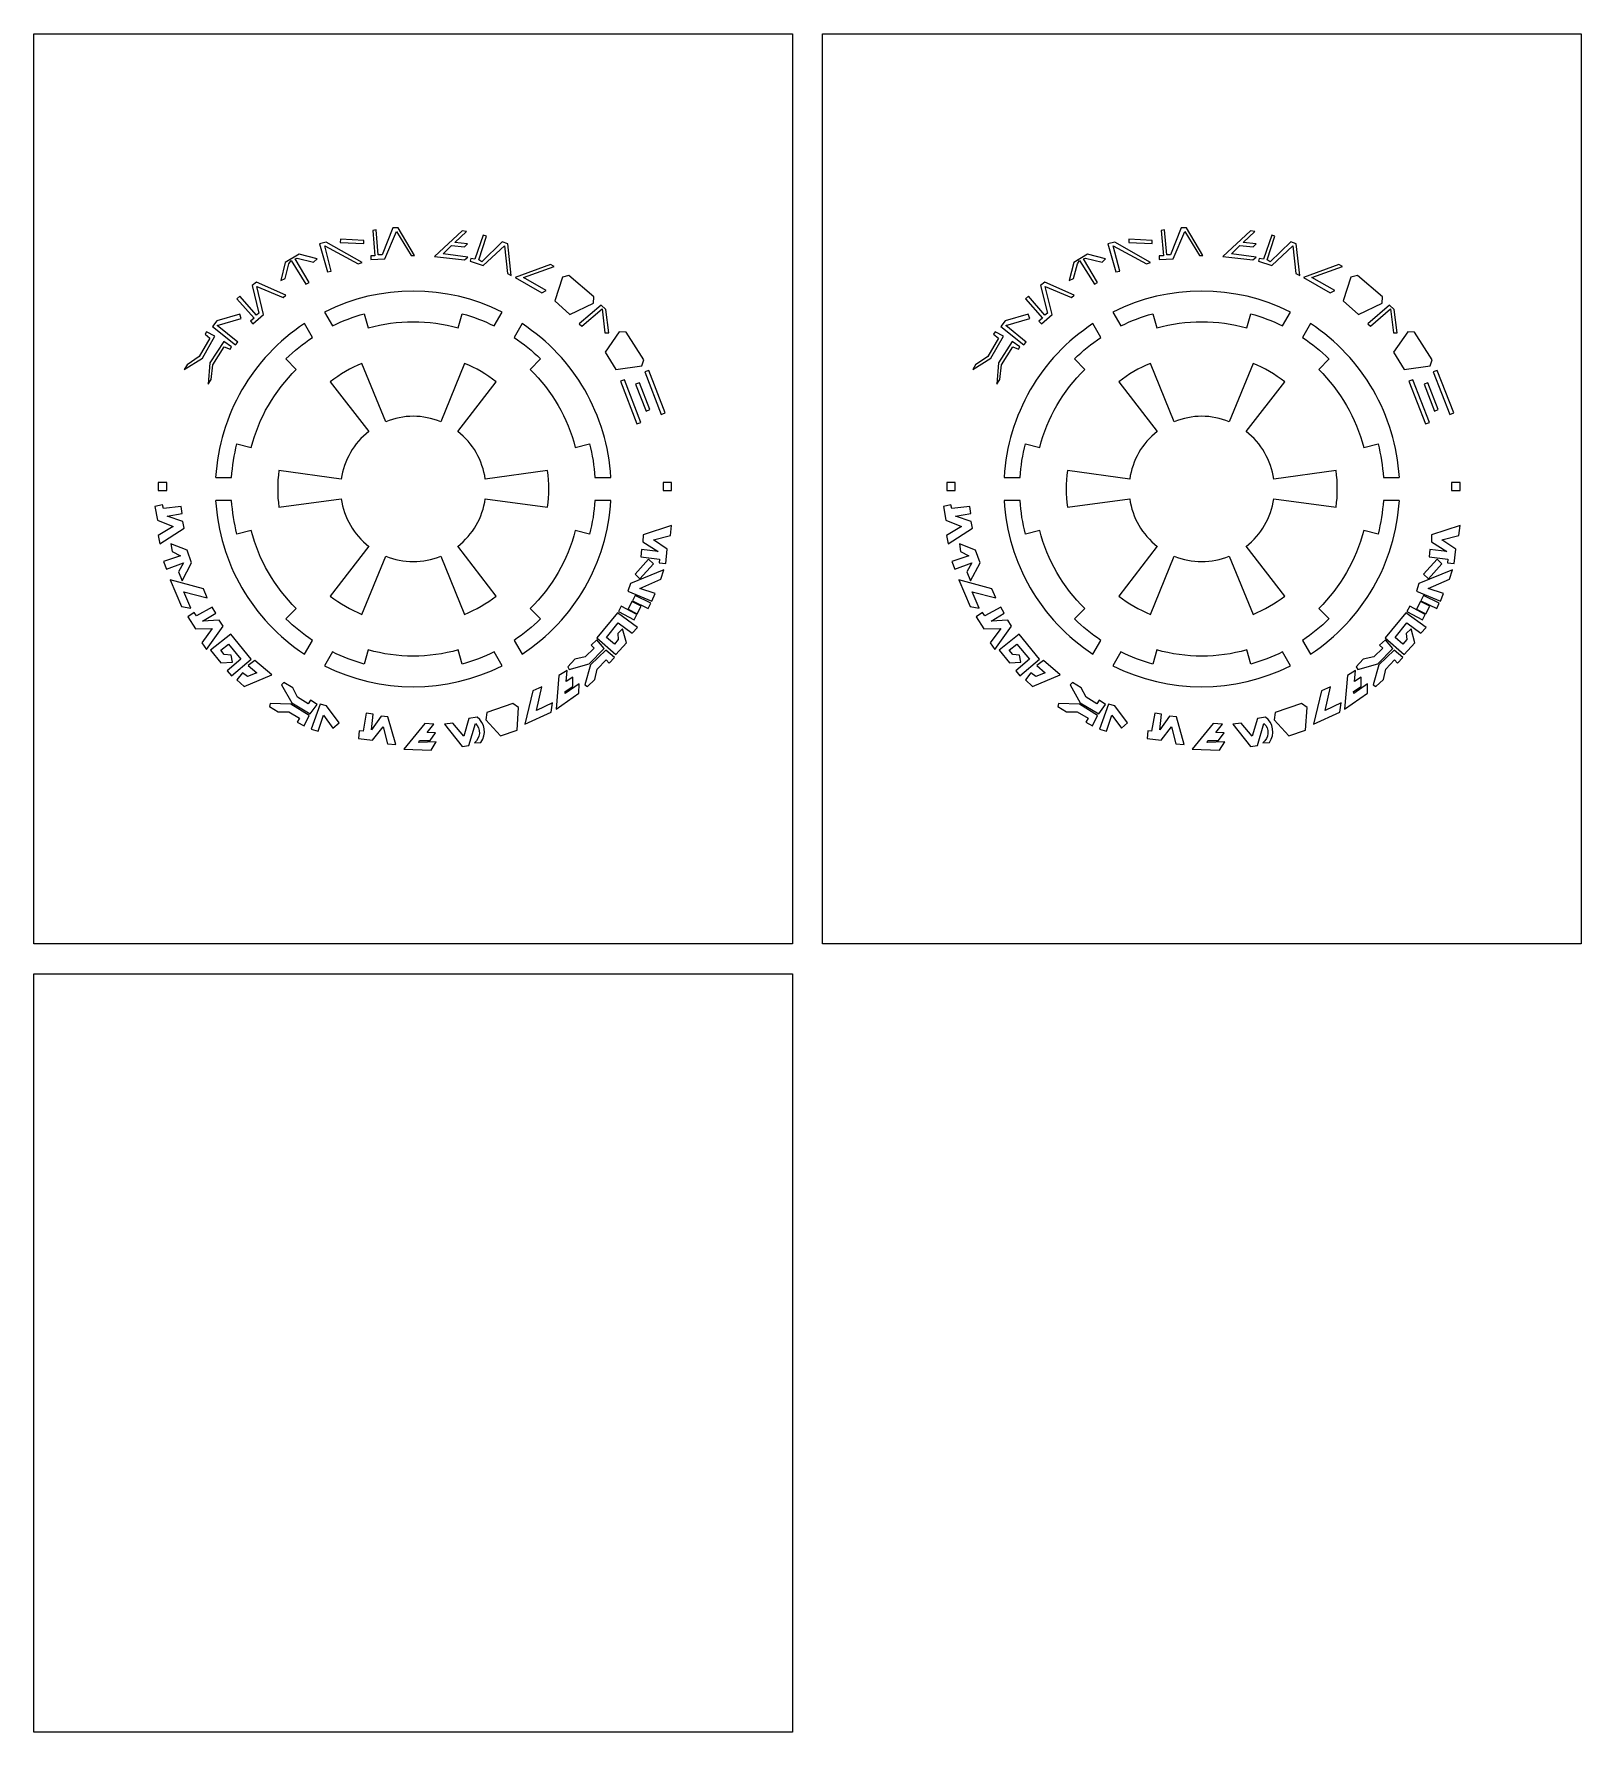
# Model space of a CAD drawing. Header units: millimetres. Extents: x -735 to -212, y 315 to 600.
# Drawn here: x -734.5 to -475.5, y 315.4 to 599.8 of the extents above; entities that cross this region are included whole.
import ezdxf

# ---------------------------------------------------------------- set-up
doc = ezdxf.new("R2010")
doc.units = ezdxf.units.MM
doc.layers.add('1', color=1, linetype='Continuous')

msp = doc.modelspace()

# ---------------------------------------------------------------- linework, layer by layer
at = {"layer": '1', "color": 1}
for p, q in [((-734.52, 447.39), (-734.52, 599.79)), ((-734.52, 599.79), (-607.52, 599.79)), ((-607.52, 599.79), (-607.52, 447.39)), ((-602.52, 447.39), (-602.52, 599.79)), ((-602.52, 599.79), (-475.52, 599.79)), ((-475.52, 599.79), (-475.52, 447.39)), ((-677.25, 566.98), (-677.8, 566.9)), ((-677.8, 566.9), (-677.44, 562.64)), ((-676.88, 562.78), (-677.25, 566.98)), ((-674.44, 567.31), (-676.24, 562.77)), ((-675.79, 562.14), (-673.83, 566.68)), ((-673.56, 567.33), (-674.44, 567.31)), ((-673.83, 566.68), (-671.38, 562.68)), ((-670.81, 562.69), (-673.56, 567.33)), ((-662.85, 566.84), (-667.49, 562.53)), ((-664.06, 564.86), (-662.11, 566.72)), ((-662.11, 566.72), (-662.85, 566.84)), ((-659.29, 566.08), (-660.7, 562.05)), ((-658.76, 565.93), (-659.29, 566.08)), ((-545.25, 566.98), (-545.8, 566.9)), ((-545.8, 566.9), (-545.44, 562.64)), ((-544.88, 562.78), (-545.25, 566.98)), ((-542.44, 567.31), (-544.24, 562.77)), ((-543.79, 562.14), (-541.83, 566.68)), ((-541.56, 567.33), (-542.44, 567.31)), ((-541.83, 566.68), (-539.38, 562.68)), ((-538.81, 562.69), (-541.56, 567.33)), ((-530.85, 566.84), (-535.49, 562.53)), ((-532.06, 564.86), (-530.11, 566.72)), ((-530.11, 566.72), (-530.85, 566.84)), ((-527.29, 566.08), (-528.7, 562.05)), ((-526.76, 565.93), (-527.29, 566.08)), ((-685.58, 564.91), (-686.74, 564.62)), ((-686.74, 564.62), (-685.38, 559.95)), ((-684.75, 560.09), (-685.82, 564.29)), ((-685.82, 564.29), (-680.25, 561.28)), ((-679.58, 561.54), (-685.58, 564.91)), ((-683.22, 565.42), (-683.25, 564.87)), ((-683.25, 564.87), (-679.31, 564.67)), ((-679.29, 565.22), (-683.22, 565.42)), ((-679.31, 564.67), (-679.29, 565.22)), ((-666.01, 562.94), (-664.62, 564.34)), ((-664.62, 564.34), (-662.42, 564.14)), ((-661.92, 564.64), (-664.06, 564.86)), ((-662.42, 564.14), (-661.92, 564.64)), ((-660.07, 561.98), (-658.76, 565.93)), ((-656.11, 564.95), (-659.55, 561.61)), ((-659.29, 560.99), (-655.74, 564.32)), ((-655.2, 564.63), (-656.11, 564.95)), ((-655.74, 564.32), (-655.25, 559.68)), ((-654.61, 559.36), (-655.2, 564.63)), ((-553.58, 564.91), (-554.74, 564.62)), ((-554.74, 564.62), (-553.38, 559.95)), ((-552.75, 560.09), (-553.82, 564.29)), ((-553.82, 564.29), (-548.25, 561.28)), ((-547.58, 561.54), (-553.58, 564.91)), ((-551.22, 565.42), (-551.25, 564.87)), ((-551.25, 564.87), (-547.31, 564.67)), ((-547.29, 565.22), (-551.22, 565.42)), ((-547.31, 564.67), (-547.29, 565.22)), ((-534.01, 562.94), (-532.62, 564.34)), ((-532.62, 564.34), (-530.42, 564.14)), ((-529.92, 564.64), (-532.06, 564.86)), ((-530.42, 564.14), (-529.92, 564.64)), ((-528.07, 561.98), (-526.76, 565.93)), ((-524.11, 564.95), (-527.55, 561.61)), ((-527.29, 560.99), (-523.74, 564.32)), ((-523.2, 564.63), (-524.11, 564.95)), ((-523.74, 564.32), (-523.25, 559.68)), ((-522.61, 559.36), (-523.2, 564.63)), ((-692.45, 561.5), (-693.19, 558.5)), ((-692.46, 558.86), (-691.84, 561.27)), ((-690.13, 562.89), (-692.45, 561.5)), ((-691.84, 561.27), (-691.48, 561.83)), ((-691.48, 561.83), (-688.98, 557.86)), ((-690.81, 562.12), (-690.48, 562.25)), ((-688.45, 558.19), (-690.81, 562.12)), ((-690.48, 562.25), (-687.7, 561.58)), ((-687.12, 562.12), (-690.13, 562.89)), ((-687.7, 561.58), (-687.12, 562.12)), ((-680.25, 561.28), (-679.58, 561.54)), ((-677.44, 562.64), (-678.13, 562.64)), ((-678.13, 562.64), (-678.13, 562.04)), ((-678.13, 562.04), (-675.79, 562.14)), ((-676.24, 562.77), (-676.88, 562.78)), ((-671.38, 562.68), (-670.81, 562.69)), ((-667.49, 562.53), (-662.44, 561.95)), ((-661.89, 562.43), (-666.01, 562.94)), ((-662.44, 561.95), (-661.89, 562.43)), ((-661.39, 562.21), (-661.49, 561.71)), ((-661.49, 561.71), (-659.29, 560.99)), ((-660.7, 562.05), (-661.39, 562.21)), ((-659.55, 561.61), (-660.07, 561.98)), ((-648.05, 561.17), (-653.98, 559.01)), ((-652.57, 559.01), (-647.45, 560.85)), ((-647.45, 560.85), (-648.05, 561.17)), ((-560.45, 561.5), (-561.19, 558.5)), ((-560.46, 558.86), (-559.84, 561.27)), ((-558.13, 562.89), (-560.45, 561.5)), ((-559.84, 561.27), (-559.48, 561.83)), ((-559.48, 561.83), (-556.98, 557.86)), ((-558.81, 562.12), (-558.48, 562.25)), ((-556.45, 558.19), (-558.81, 562.12)), ((-558.48, 562.25), (-555.7, 561.58)), ((-555.12, 562.12), (-558.13, 562.89)), ((-555.7, 561.58), (-555.12, 562.12)), ((-548.25, 561.28), (-547.58, 561.54)), ((-545.44, 562.64), (-546.13, 562.64)), ((-546.13, 562.64), (-546.13, 562.04)), ((-546.13, 562.04), (-543.79, 562.14)), ((-544.24, 562.77), (-544.88, 562.78)), ((-539.38, 562.68), (-538.81, 562.69)), ((-535.49, 562.53), (-530.44, 561.95)), ((-529.89, 562.43), (-534.01, 562.94)), ((-530.44, 561.95), (-529.89, 562.43)), ((-529.39, 562.21), (-529.49, 561.71)), ((-529.49, 561.71), (-527.29, 560.99)), ((-528.7, 562.05), (-529.39, 562.21)), ((-527.55, 561.61), (-528.07, 561.98)), ((-516.05, 561.17), (-521.98, 559.01)), ((-520.57, 559.01), (-515.45, 560.85)), ((-515.45, 560.85), (-516.05, 561.17)), ((-697.29, 558.22), (-698.01, 557.66)), ((-698.01, 557.66), (-696.86, 553.02)), ((-692.35, 556.06), (-697.29, 558.22)), ((-696.07, 552.79), (-697.21, 557.52)), ((-697.21, 557.52), (-692.8, 555.63)), ((-693.19, 558.5), (-692.46, 558.86)), ((-688.98, 557.86), (-688.45, 558.19)), ((-685.38, 559.95), (-684.75, 560.09)), ((-655.25, 559.68), (-654.61, 559.36)), ((-653.98, 559.01), (-649.49, 556.46)), ((-648.76, 556.84), (-652.57, 559.01)), ((-646.06, 559.06), (-647.32, 555.07)), ((-644.95, 559.31), (-646.06, 559.06)), ((-640.77, 555.75), (-644.95, 559.31)), ((-565.29, 558.22), (-566.01, 557.66)), ((-566.01, 557.66), (-564.86, 553.02)), ((-560.35, 556.06), (-565.29, 558.22)), ((-564.07, 552.79), (-565.21, 557.52)), ((-565.21, 557.52), (-560.8, 555.63)), ((-561.19, 558.5), (-560.46, 558.86)), ((-556.98, 557.86), (-556.45, 558.19)), ((-553.38, 559.95), (-552.75, 560.09)), ((-523.25, 559.68), (-522.61, 559.36)), ((-521.98, 559.01), (-517.49, 556.46)), ((-516.76, 556.84), (-520.57, 559.01)), ((-514.06, 559.06), (-515.32, 555.07)), ((-512.95, 559.31), (-514.06, 559.06)), ((-508.77, 555.75), (-512.95, 559.31)), ((-700.03, 555.87), (-700.54, 555.44)), ((-700.54, 555.44), (-697.65, 552.21)), ((-697.26, 552.72), (-700.03, 555.87)), ((-692.8, 555.63), (-692.35, 556.06)), ((-649.49, 556.46), (-648.76, 556.84)), ((-647.32, 555.07), (-644.8, 552.83)), ((-644.8, 552.83), (-640.82, 554.7)), ((-640.82, 554.7), (-640.77, 555.75)), ((-568.03, 555.87), (-568.54, 555.44)), ((-568.54, 555.44), (-565.65, 552.21)), ((-565.26, 552.72), (-568.03, 555.87)), ((-560.8, 555.63), (-560.35, 556.06)), ((-517.49, 556.46), (-516.76, 556.84)), ((-515.32, 555.07), (-512.8, 552.83)), ((-512.8, 552.83), (-508.82, 554.7)), ((-508.82, 554.7), (-508.77, 555.75)), ((-703.91, 551.75), (-704.63, 550.82)), ((-700.07, 552.85), (-703.91, 551.75)), ((-703.83, 550.99), (-699.82, 552.16)), ((-699.82, 552.16), (-700.07, 552.85)), ((-697.65, 552.21), (-698.27, 551.69)), ((-697.86, 551.24), (-696.07, 552.79)), ((-696.86, 553.02), (-697.26, 552.72)), ((-685.89, 553.21), (-684.55, 550.89)), ((-679.23, 552.93), (-678.56, 550.55)), ((-663.48, 550.55), (-662.81, 552.93)), ((-657.49, 550.89), (-656.15, 553.21)), ((-639.56, 554.36), (-643.22, 551.23)), ((-642.79, 550.83), (-639.41, 553.73)), ((-638.8, 553.65), (-639.56, 554.36)), ((-639.41, 553.73), (-638.93, 549.72)), ((-638.3, 549.74), (-638.8, 553.65)), ((-571.91, 551.75), (-572.63, 550.82)), ((-568.07, 552.85), (-571.91, 551.75)), ((-571.83, 550.99), (-567.82, 552.16)), ((-567.82, 552.16), (-568.07, 552.85)), ((-565.65, 552.21), (-566.27, 551.69)), ((-565.86, 551.24), (-564.07, 552.79)), ((-564.86, 553.02), (-565.26, 552.72)), ((-553.89, 553.21), (-552.55, 550.89)), ((-547.23, 552.93), (-546.56, 550.55)), ((-531.48, 550.55), (-530.81, 552.93)), ((-525.49, 550.89), (-524.15, 553.21)), ((-507.56, 554.36), (-511.22, 551.23)), ((-510.79, 550.83), (-507.41, 553.73)), ((-506.8, 553.65), (-507.56, 554.36)), ((-507.41, 553.73), (-506.93, 549.72)), ((-506.3, 549.74), (-506.8, 553.65)), ((-706.3, 545.47), (-704.22, 549.18)), ((-705.61, 549.92), (-705.86, 549.52)), ((-705.86, 549.52), (-705.06, 548.85)), ((-704.22, 549.18), (-705.61, 549.92)), ((-704.63, 550.82), (-700.8, 547.73)), ((-700.4, 548.17), (-703.83, 550.99)), ((-698.27, 551.69), (-697.86, 551.24)), ((-687.9, 548.96), (-689.23, 551.27)), ((-652.8, 551.27), (-654.14, 548.96)), ((-643.22, 551.23), (-642.79, 550.83)), ((-638.93, 549.72), (-638.3, 549.74)), ((-636.54, 549.92), (-638.9, 546.48)), ((-635.4, 549.84), (-636.54, 549.92)), ((-632.43, 545.23), (-635.4, 549.84)), ((-574.3, 545.47), (-572.22, 549.18)), ((-573.61, 549.92), (-573.86, 549.52)), ((-573.86, 549.52), (-573.06, 548.85)), ((-572.22, 549.18), (-573.61, 549.92)), ((-572.63, 550.82), (-568.8, 547.73)), ((-568.4, 548.17), (-571.83, 550.99)), ((-566.27, 551.69), (-565.86, 551.24)), ((-555.9, 548.96), (-557.23, 551.27)), ((-520.8, 551.27), (-522.14, 548.96)), ((-511.22, 551.23), (-510.79, 550.83)), ((-506.93, 549.72), (-506.3, 549.74)), ((-504.54, 549.92), (-506.9, 546.48)), ((-503.4, 549.84), (-504.54, 549.92)), ((-500.43, 545.23), (-503.4, 549.84)), ((-705.06, 548.85), (-706.85, 545.75)), ((-702.76, 548.3), (-705.07, 544.73)), ((-704.56, 544.37), (-702.66, 547.4)), ((-701.45, 547.41), (-702.76, 548.3)), ((-702.66, 547.4), (-701.69, 547)), ((-701.69, 547), (-701.45, 547.41)), ((-700.8, 547.73), (-700.4, 548.17)), ((-638.9, 546.48), (-637.13, 543.6)), ((-573.06, 548.85), (-574.85, 545.75)), ((-570.76, 548.3), (-573.07, 544.73)), ((-572.56, 544.37), (-570.66, 547.4)), ((-569.45, 547.41), (-570.76, 548.3)), ((-570.66, 547.4), (-569.69, 547)), ((-569.69, 547), (-569.45, 547.41)), ((-568.8, 547.73), (-568.4, 548.17)), ((-506.9, 546.48), (-505.13, 543.6)), ((-709.35, 543.57), (-706.3, 545.47)), ((-708.9, 544.38), (-709.35, 543.57)), ((-706.85, 545.75), (-708.9, 544.38)), ((-705.07, 544.73), (-705.33, 541.14)), ((-704.83, 541.91), (-704.56, 544.37)), ((-690.6, 543.6), (-692.33, 545.37)), ((-675.62, 534.85), (-679.61, 544.6)), ((-662.43, 544.6), (-666.42, 534.85)), ((-649.71, 545.37), (-651.44, 543.6)), ((-637.13, 543.6), (-632.78, 544.23)), ((-632.78, 544.23), (-632.43, 545.23)), ((-631.6, 543.45), (-632.26, 543.2)), ((-628.84, 536.31), (-631.6, 543.45)), ((-577.35, 543.57), (-574.3, 545.47)), ((-576.9, 544.38), (-577.35, 543.57)), ((-574.85, 545.75), (-576.9, 544.38)), ((-573.07, 544.73), (-573.33, 541.14)), ((-572.83, 541.91), (-572.56, 544.37)), ((-558.6, 543.6), (-560.33, 545.37)), ((-543.62, 534.85), (-547.61, 544.6)), ((-530.43, 544.6), (-534.42, 534.85)), ((-517.71, 545.37), (-519.44, 543.6)), ((-505.13, 543.6), (-500.78, 544.23)), ((-500.78, 544.23), (-500.43, 545.23)), ((-499.6, 543.45), (-500.26, 543.2)), ((-496.84, 536.31), (-499.6, 543.45)), ((-705.33, 541.14), (-704.83, 541.91)), ((-684.92, 541.53), (-678.47, 533.2)), ((-663.57, 533.2), (-657.12, 541.53)), ((-635.67, 541.88), (-636.33, 541.62)), ((-636.33, 541.62), (-633.57, 534.48)), ((-632.9, 534.74), (-635.67, 541.88)), ((-633.15, 541.37), (-633.79, 541.13)), ((-633.79, 541.13), (-632.05, 536.63)), ((-631.41, 536.88), (-633.15, 541.37)), ((-632.26, 543.2), (-629.5, 536.05)), ((-573.33, 541.14), (-572.83, 541.91)), ((-552.92, 541.53), (-546.47, 533.2)), ((-531.57, 533.2), (-525.12, 541.53)), ((-503.67, 541.88), (-504.33, 541.62)), ((-504.33, 541.62), (-501.57, 534.48)), ((-500.9, 534.74), (-503.67, 541.88)), ((-501.15, 541.37), (-501.79, 541.13)), ((-501.79, 541.13), (-500.05, 536.63)), ((-499.41, 536.88), (-501.15, 541.37)), ((-500.26, 543.2), (-497.5, 536.05)), ((-633.57, 534.48), (-632.9, 534.74)), ((-632.05, 536.63), (-631.41, 536.88)), ((-629.5, 536.05), (-628.84, 536.31)), ((-501.57, 534.48), (-500.9, 534.74)), ((-500.05, 536.63), (-499.41, 536.88)), ((-497.5, 536.05), (-496.84, 536.31)), ((-700.54, 531.15), (-698.14, 530.54)), ((-643.9, 530.54), (-641.5, 531.15)), ((-568.54, 531.15), (-566.14, 530.54)), ((-511.9, 530.54), (-509.5, 531.15)), ((-683.07, 525.23), (-693.51, 526.65)), ((-648.53, 526.65), (-658.97, 525.23)), ((-551.07, 525.23), (-561.51, 526.65)), ((-516.53, 526.65), (-526.97, 525.23)), ((-713.7, 524.66), (-713.7, 523.3)), ((-712.3, 524.66), (-713.7, 524.66)), ((-713.7, 523.3), (-712.3, 523.3)), ((-712.3, 523.3), (-712.3, 524.66)), ((-704.1, 525.52), (-701.43, 525.52)), ((-640.61, 525.52), (-637.94, 525.52)), ((-629.18, 524.66), (-629.18, 523.3)), ((-627.78, 524.66), (-629.18, 524.66)), ((-629.18, 523.3), (-627.78, 523.3)), ((-627.78, 523.3), (-627.78, 524.66)), ((-581.7, 524.66), (-581.7, 523.3)), ((-580.3, 524.66), (-581.7, 524.66)), ((-581.7, 523.3), (-580.3, 523.3)), ((-580.3, 523.3), (-580.3, 524.66)), ((-572.1, 525.52), (-569.43, 525.52)), ((-508.61, 525.52), (-505.94, 525.52)), ((-497.18, 524.66), (-497.18, 523.3)), ((-495.78, 524.66), (-497.18, 524.66)), ((-497.18, 523.3), (-495.78, 523.3)), ((-495.78, 523.3), (-495.78, 524.66)), ((-713.02, 520.92), (-714.26, 520.67)), ((-714.26, 520.67), (-713.85, 518.35)), ((-712.86, 520.3), (-713.02, 520.92)), ((-709.86, 520.65), (-712.86, 520.3)), ((-709.7, 519.49), (-709.86, 520.65)), ((-701.43, 521.66), (-704.1, 521.66)), ((-693.51, 520.53), (-683.07, 521.95)), ((-658.97, 521.95), (-648.53, 520.53)), ((-637.94, 521.66), (-640.61, 521.66)), ((-581.02, 520.92), (-582.26, 520.67)), ((-582.26, 520.67), (-581.85, 518.35)), ((-580.86, 520.3), (-581.02, 520.92)), ((-577.86, 520.65), (-580.86, 520.3)), ((-577.7, 519.49), (-577.86, 520.65)), ((-569.43, 521.66), (-572.1, 521.66)), ((-561.51, 520.53), (-551.07, 521.95)), ((-526.97, 521.95), (-516.53, 520.53)), ((-505.94, 521.66), (-508.61, 521.66)), ((-713.85, 518.35), (-711.22, 517.3)), ((-712.24, 519.04), (-709.7, 519.49)), ((-709.61, 518.15), (-712.24, 519.04)), ((-709.37, 517.01), (-709.61, 518.15)), ((-581.85, 518.35), (-579.22, 517.3)), ((-580.24, 519.04), (-577.7, 519.49)), ((-577.61, 518.15), (-580.24, 519.04)), ((-577.37, 517.01), (-577.61, 518.15)), ((-711.22, 517.3), (-713.74, 515.78)), ((-713.74, 515.78), (-713.46, 514.41)), ((-713.46, 514.41), (-709.37, 517.01)), ((-698.14, 516.64), (-700.54, 516.03)), ((-641.5, 516.03), (-643.9, 516.64)), ((-632.54, 515.93), (-632.57, 514.72)), ((-627.78, 517.44), (-632.54, 515.93)), ((-630.8, 515.04), (-627.96, 515.8)), ((-628.49, 513.48), (-630.8, 515.04)), ((-627.96, 515.8), (-627.78, 517.44)), ((-579.22, 517.3), (-581.74, 515.78)), ((-581.74, 515.78), (-581.46, 514.41)), ((-581.46, 514.41), (-577.37, 517.01)), ((-566.14, 516.64), (-568.54, 516.03)), ((-509.5, 516.03), (-511.9, 516.64)), ((-500.54, 515.93), (-500.57, 514.72)), ((-495.78, 517.44), (-500.54, 515.93)), ((-498.8, 515.04), (-495.96, 515.8)), ((-496.49, 513.48), (-498.8, 515.04)), ((-495.96, 515.8), (-495.78, 517.44)), ((-709.99, 512.38), (-712.84, 511.44)), ((-708.88, 513.36), (-711.58, 514.42)), ((-711.58, 514.42), (-711.38, 513.11)), ((-711.38, 513.11), (-709.99, 512.38)), ((-708.13, 511.19), (-708.88, 513.36)), ((-678.47, 513.98), (-684.92, 505.65)), ((-679.61, 502.58), (-675.62, 512.33)), ((-666.42, 512.33), (-662.43, 502.58)), ((-657.12, 505.65), (-663.57, 513.98)), ((-632.82, 513.46), (-632.92, 512.2)), ((-632.92, 512.2), (-629.82, 511.82)), ((-630, 513.13), (-632.82, 513.46)), ((-632.57, 514.72), (-630, 513.13)), ((-628.74, 511.09), (-628.49, 513.48)), ((-577.99, 512.38), (-580.84, 511.44)), ((-576.88, 513.36), (-579.58, 514.42)), ((-579.58, 514.42), (-579.38, 513.11)), ((-579.38, 513.11), (-577.99, 512.38)), ((-576.13, 511.19), (-576.88, 513.36)), ((-546.47, 513.98), (-552.92, 505.65)), ((-547.61, 502.58), (-543.62, 512.33)), ((-534.42, 512.33), (-530.43, 502.58)), ((-525.12, 505.65), (-531.57, 513.98)), ((-500.82, 513.46), (-500.92, 512.2)), ((-500.92, 512.2), (-497.82, 511.82)), ((-498, 513.13), (-500.82, 513.46)), ((-500.57, 514.72), (-498, 513.13)), ((-496.74, 511.09), (-496.49, 513.48)), ((-712.84, 511.44), (-712.36, 510.16)), ((-712.36, 510.16), (-709.51, 511.22)), ((-709.51, 511.22), (-710.32, 509.71)), ((-710.32, 509.71), (-709.72, 508.19)), ((-709.72, 508.19), (-708.13, 511.19)), ((-629.05, 510.02), (-634.67, 507.77)), ((-631.62, 511.8), (-633.89, 509.31)), ((-633.89, 509.31), (-633.07, 508.56)), ((-633.07, 508.56), (-630.8, 511.05)), ((-630.8, 511.05), (-631.62, 511.8)), ((-629.82, 511.82), (-629.85, 511.19)), ((-629.85, 511.19), (-628.74, 511.09)), ((-629.56, 508.48), (-629.05, 510.02)), ((-580.84, 511.44), (-580.36, 510.16)), ((-580.36, 510.16), (-577.51, 511.22)), ((-577.51, 511.22), (-578.32, 509.71)), ((-578.32, 509.71), (-577.72, 508.19)), ((-577.72, 508.19), (-576.13, 511.19)), ((-497.05, 510.02), (-502.67, 507.77)), ((-499.62, 511.8), (-501.89, 509.31)), ((-501.89, 509.31), (-501.07, 508.56)), ((-501.07, 508.56), (-498.8, 511.05)), ((-498.8, 511.05), (-499.62, 511.8)), ((-497.82, 511.82), (-497.85, 511.19)), ((-497.85, 511.19), (-496.74, 511.09)), ((-497.56, 508.48), (-497.05, 510.02)), ((-711.7, 508.37), (-709.81, 503.9)), ((-706.15, 506.87), (-711.7, 508.37)), ((-708.26, 503.63), (-709.44, 506.36)), ((-709.44, 506.36), (-705.51, 505.34)), ((-705.51, 505.34), (-706.15, 506.87)), ((-634.67, 507.77), (-635.08, 506.44)), ((-635.08, 506.44), (-631.07, 504.8)), ((-633.11, 506.92), (-629.56, 508.48)), ((-630.54, 506.08), (-633.11, 506.92)), ((-579.7, 508.37), (-577.81, 503.9)), ((-574.15, 506.87), (-579.7, 508.37)), ((-576.26, 503.63), (-577.44, 506.36)), ((-577.44, 506.36), (-573.51, 505.34)), ((-573.51, 505.34), (-574.15, 506.87)), ((-502.67, 507.77), (-503.08, 506.44)), ((-503.08, 506.44), (-499.07, 504.8)), ((-501.11, 506.92), (-497.56, 508.48)), ((-498.54, 506.08), (-501.11, 506.92)), ((-709.81, 503.9), (-708.26, 503.63)), ((-704.67, 503.81), (-707.32, 502.36)), ((-704.08, 502.8), (-704.67, 503.81)), ((-692.33, 501.81), (-690.6, 503.58)), ((-651.44, 503.58), (-649.71, 501.81)), ((-636.2, 503.96), (-636.68, 503.06)), ((-633.59, 502.56), (-636.2, 503.96)), ((-634.41, 504.75), (-635.06, 503.48)), ((-635.06, 503.48), (-633.51, 502.68)), ((-632.85, 503.95), (-634.41, 504.75)), ((-633.89, 505.73), (-634.32, 504.84)), ((-634.32, 504.84), (-631.67, 503.58)), ((-631.25, 504.47), (-633.89, 505.73)), ((-633.51, 502.68), (-632.85, 503.95)), ((-631.67, 503.58), (-631.25, 504.47)), ((-631.07, 504.8), (-630.54, 506.08)), ((-577.81, 503.9), (-576.26, 503.63)), ((-572.67, 503.81), (-575.32, 502.36)), ((-572.08, 502.8), (-572.67, 503.81)), ((-560.33, 501.81), (-558.6, 503.58)), ((-519.44, 503.58), (-517.71, 501.81)), ((-504.2, 503.96), (-504.68, 503.06)), ((-501.59, 502.56), (-504.2, 503.96)), ((-502.41, 504.75), (-503.06, 503.48)), ((-503.06, 503.48), (-501.51, 502.68)), ((-500.85, 503.95), (-502.41, 504.75)), ((-501.89, 505.73), (-502.32, 504.84)), ((-502.32, 504.84), (-499.67, 503.58)), ((-499.25, 504.47), (-501.89, 505.73)), ((-501.51, 502.68), (-500.85, 503.95)), ((-499.67, 503.58), (-499.25, 504.47)), ((-499.07, 504.8), (-498.54, 506.08)), ((-707.7, 502.87), (-708.76, 502.18)), ((-708.76, 502.18), (-707.5, 500.18)), ((-707.32, 502.36), (-707.7, 502.87)), ((-706.28, 501.42), (-704.08, 502.8)), ((-703.5, 501.59), (-706.28, 501.42)), ((-705.66, 496.68), (-702.85, 500.62)), ((-702.85, 500.62), (-703.5, 501.59)), ((-636.85, 502.84), (-640.3, 498.65)), ((-638.66, 498.73), (-636.7, 501.17)), ((-633.47, 500.39), (-636.85, 502.84)), ((-636.7, 501.17), (-634.35, 499.43)), ((-636.68, 503.06), (-634.06, 501.66)), ((-634.06, 501.66), (-633.59, 502.56)), ((-575.7, 502.87), (-576.76, 502.18)), ((-576.76, 502.18), (-575.5, 500.18)), ((-575.32, 502.36), (-575.7, 502.87)), ((-574.28, 501.42), (-572.08, 502.8)), ((-571.5, 501.59), (-574.28, 501.42)), ((-573.66, 496.68), (-570.85, 500.62)), ((-570.85, 500.62), (-571.5, 501.59)), ((-504.85, 502.84), (-508.3, 498.65)), ((-506.66, 498.73), (-504.7, 501.17)), ((-501.47, 500.39), (-504.85, 502.84)), ((-504.7, 501.17), (-502.35, 499.43)), ((-504.68, 503.06), (-502.06, 501.66)), ((-502.06, 501.66), (-501.59, 502.56)), ((-707.5, 500.18), (-704.67, 500.19)), ((-704.67, 500.19), (-706.43, 497.84)), ((-706.43, 497.84), (-705.66, 496.68)), ((-701.57, 499.25), (-704.95, 496.57)), ((-698.17, 495.09), (-701.57, 499.25)), ((-689.23, 495.91), (-687.9, 498.22)), ((-654.14, 498.22), (-652.8, 495.91)), ((-640.28, 498.33), (-641.24, 497.45)), ((-640.3, 498.65), (-637.1, 495.88)), ((-639.05, 496.86), (-640.28, 498.33)), ((-637.33, 497.59), (-638.66, 498.73)), ((-636.7, 498.38), (-637.33, 497.59)), ((-637.1, 495.88), (-635.34, 497.8)), ((-635.97, 500.17), (-636.8, 499.36)), ((-636.8, 499.36), (-636.7, 498.38)), ((-635.34, 497.8), (-635.97, 500.17)), ((-634.35, 499.43), (-633.47, 500.39)), ((-575.5, 500.18), (-572.67, 500.19)), ((-572.67, 500.19), (-574.43, 497.84)), ((-574.43, 497.84), (-573.66, 496.68)), ((-569.57, 499.25), (-572.95, 496.57)), ((-566.17, 495.09), (-569.57, 499.25)), ((-557.23, 495.91), (-555.9, 498.22)), ((-522.14, 498.22), (-520.8, 495.91)), ((-508.28, 498.33), (-509.24, 497.45)), ((-508.3, 498.65), (-505.1, 495.88)), ((-507.05, 496.86), (-508.28, 498.33)), ((-505.33, 497.59), (-506.66, 498.73)), ((-504.7, 498.38), (-505.33, 497.59)), ((-505.1, 495.88), (-503.34, 497.8)), ((-503.97, 500.17), (-504.8, 499.36)), ((-504.8, 499.36), (-504.7, 498.38)), ((-503.34, 497.8), (-503.97, 500.17)), ((-502.35, 499.43), (-501.47, 500.39)), ((-704.95, 496.57), (-703.21, 494.48)), ((-703.26, 496.57), (-701.98, 497.58)), ((-702.66, 495.84), (-703.26, 496.57)), ((-701.52, 495.77), (-702.66, 495.84)), ((-699.86, 495.09), (-702.15, 493.15)), ((-701.98, 497.58), (-699.86, 495.09)), ((-701.3, 494.56), (-701.52, 495.77)), ((-701.45, 492.26), (-698.17, 495.09)), ((-697.52, 494.87), (-698.65, 493.99)), ((-694.72, 492.43), (-697.52, 494.87)), ((-684.55, 496.29), (-685.89, 493.97)), ((-678.56, 496.63), (-679.23, 494.25)), ((-662.81, 494.25), (-663.48, 496.63)), ((-656.15, 493.97), (-657.49, 496.29)), ((-643.97, 495.07), (-645.16, 493.81)), ((-642.23, 495.46), (-643.97, 495.07)), ((-640.71, 496.92), (-642.23, 495.46)), ((-641.55, 494.3), (-639.05, 496.86)), ((-638.8, 496.61), (-641.37, 494.11)), ((-641.24, 497.45), (-640.71, 496.92)), ((-640.21, 493.43), (-638.75, 494.95)), ((-637.33, 495.37), (-638.8, 496.61)), ((-638.75, 494.95), (-638.22, 494.42)), ((-638.22, 494.42), (-637.33, 495.37)), ((-572.95, 496.57), (-571.21, 494.48)), ((-571.26, 496.57), (-569.98, 497.58)), ((-570.66, 495.84), (-571.26, 496.57)), ((-569.52, 495.77), (-570.66, 495.84)), ((-567.86, 495.09), (-570.15, 493.15)), ((-569.98, 497.58), (-567.86, 495.09)), ((-569.3, 494.56), (-569.52, 495.77)), ((-569.45, 492.26), (-566.17, 495.09)), ((-565.52, 494.87), (-566.65, 493.99)), ((-562.72, 492.43), (-565.52, 494.87)), ((-552.55, 496.29), (-553.89, 493.97)), ((-546.56, 496.63), (-547.23, 494.25)), ((-530.81, 494.25), (-531.48, 496.63)), ((-524.15, 493.97), (-525.49, 496.29)), ((-511.97, 495.07), (-513.16, 493.81)), ((-510.23, 495.46), (-511.97, 495.07)), ((-508.71, 496.92), (-510.23, 495.46)), ((-509.55, 494.3), (-507.05, 496.86)), ((-506.8, 496.61), (-509.37, 494.11)), ((-509.24, 497.45), (-508.71, 496.92)), ((-508.21, 493.43), (-506.75, 494.95)), ((-505.33, 495.37), (-506.8, 496.61)), ((-506.75, 494.95), (-506.22, 494.42)), ((-506.22, 494.42), (-505.33, 495.37)), ((-703.21, 494.48), (-701.3, 494.56)), ((-702.15, 493.15), (-701.45, 492.26)), ((-699.63, 492.81), (-700.54, 491.62)), ((-698.78, 492.15), (-699.63, 492.81)), ((-699.33, 490.51), (-694.72, 492.43)), ((-697.21, 492.81), (-698.78, 492.15)), ((-698.65, 493.99), (-697.21, 492.81)), ((-646.64, 492.34), (-647.09, 486.69)), ((-645.28, 493.2), (-646.64, 492.34)), ((-645.43, 491.36), (-645.28, 493.2)), ((-644.32, 492.06), (-645.43, 491.36)), ((-645.16, 493.81), (-644.91, 493.36)), ((-644.91, 493.36), (-641.55, 494.3)), ((-644.3, 490.5), (-644.32, 492.06)), ((-641.37, 494.11), (-642.32, 490.76)), ((-640.61, 491.69), (-640.21, 493.43)), ((-571.21, 494.48), (-569.3, 494.56)), ((-570.15, 493.15), (-569.45, 492.26)), ((-567.63, 492.81), (-568.54, 491.62)), ((-566.78, 492.15), (-567.63, 492.81)), ((-567.33, 490.51), (-562.72, 492.43)), ((-565.21, 492.81), (-566.78, 492.15)), ((-566.65, 493.99), (-565.21, 492.81)), ((-514.64, 492.34), (-515.09, 486.69)), ((-513.28, 493.2), (-514.64, 492.34)), ((-513.43, 491.36), (-513.28, 493.2)), ((-512.32, 492.06), (-513.43, 491.36)), ((-513.16, 493.81), (-512.91, 493.36)), ((-512.91, 493.36), (-509.55, 494.3)), ((-512.3, 490.5), (-512.32, 492.06)), ((-509.37, 494.11), (-510.32, 490.76)), ((-508.61, 491.69), (-508.21, 493.43)), ((-700.54, 491.62), (-699.33, 490.51)), ((-692.68, 491.15), (-693.06, 490.8)), ((-693.06, 490.8), (-691.35, 487.77)), ((-691.18, 490.3), (-692.68, 491.15)), ((-690.38, 488.7), (-691.18, 490.3)), ((-650.99, 489.78), (-652.32, 484.19)), ((-649.48, 490.46), (-650.99, 489.78)), ((-650.38, 486.5), (-649.48, 490.46)), ((-647.09, 486.69), (-643.29, 489.39)), ((-645.61, 489.69), (-644.3, 490.5)), ((-645.58, 489.34), (-645.61, 489.69)), ((-643.24, 490.95), (-645.58, 489.34)), ((-643.29, 489.39), (-643.24, 490.95)), ((-642.32, 490.76), (-641.87, 490.51)), ((-641.87, 490.51), (-640.61, 491.69)), ((-568.54, 491.62), (-567.33, 490.51)), ((-560.68, 491.15), (-561.06, 490.8)), ((-561.06, 490.8), (-559.35, 487.77)), ((-559.18, 490.3), (-560.68, 491.15)), ((-558.38, 488.7), (-559.18, 490.3)), ((-518.99, 489.78), (-520.32, 484.19)), ((-517.48, 490.46), (-518.99, 489.78)), ((-518.38, 486.5), (-517.48, 490.46)), ((-515.09, 486.69), (-511.29, 489.39)), ((-513.61, 489.69), (-512.3, 490.5)), ((-513.58, 489.34), (-513.61, 489.69)), ((-511.24, 490.95), (-513.58, 489.34)), ((-511.29, 489.39), (-511.24, 490.95)), ((-510.32, 490.76), (-509.87, 490.51)), ((-509.87, 490.51), (-508.61, 491.69)), ((-694.97, 487.67), (-695.11, 487.17)), ((-695.11, 487.17), (-693.65, 486.23)), ((-691.49, 487.54), (-694.97, 487.67)), ((-688.45, 485.64), (-691.49, 487.54)), ((-691.35, 487.77), (-688.26, 485.94)), ((-688.6, 487.57), (-690.38, 488.7)), ((-688.21, 488.21), (-688.6, 487.57)), ((-688.26, 485.94), (-687.13, 487.49)), ((-687.13, 487.49), (-688.21, 488.21)), ((-686.6, 487.56), (-688.14, 483.38)), ((-685.57, 487.24), (-686.6, 487.56)), ((-683.45, 484.44), (-685.57, 487.24)), ((-654.34, 487.66), (-658.73, 486.15)), ((-653.38, 486.96), (-654.34, 487.66)), ((-653.64, 483.2), (-653.38, 486.96)), ((-647.69, 487.77), (-650.38, 486.5)), ((-647.91, 486.2), (-647.69, 487.77)), ((-562.97, 487.67), (-563.11, 487.17)), ((-563.11, 487.17), (-561.65, 486.23)), ((-559.49, 487.54), (-562.97, 487.67)), ((-556.45, 485.64), (-559.49, 487.54)), ((-559.35, 487.77), (-556.26, 485.94)), ((-556.6, 487.57), (-558.38, 488.7)), ((-556.21, 488.21), (-556.6, 487.57)), ((-556.26, 485.94), (-555.13, 487.49)), ((-555.13, 487.49), (-556.21, 488.21)), ((-554.6, 487.56), (-556.14, 483.38)), ((-553.57, 487.24), (-554.6, 487.56)), ((-551.45, 484.44), (-553.57, 487.24)), ((-522.34, 487.66), (-526.73, 486.15)), ((-521.38, 486.96), (-522.34, 487.66)), ((-521.64, 483.2), (-521.38, 486.96)), ((-515.69, 487.77), (-518.38, 486.5)), ((-515.91, 486.2), (-515.69, 487.77)), ((-693.65, 486.23), (-691.87, 486.25)), ((-691.87, 486.25), (-690.05, 485.19)), ((-690.05, 485.19), (-690.44, 484.55)), ((-690.44, 484.55), (-689.3, 483.93)), ((-689.3, 483.93), (-688.45, 485.64)), ((-686.96, 483), (-686.05, 485.7)), ((-686.05, 485.7), (-684.46, 483.53)), ((-684.46, 483.53), (-683.45, 484.44)), ((-678.89, 486.01), (-679.42, 483.04)), ((-677.73, 485.84), (-678.89, 486.01)), ((-678.03, 483.27), (-677.73, 485.84)), ((-676.42, 485.53), (-678.03, 483.27)), ((-677.83, 481.53), (-676.07, 483.74)), ((-675.26, 485.43), (-676.42, 485.53)), ((-676.07, 483.74), (-675.33, 480.9)), ((-673.95, 480.77), (-675.26, 485.43)), ((-669.1, 484.29), (-672.6, 480)), ((-667.56, 484.19), (-669.1, 484.29)), ((-668.67, 482.77), (-667.56, 484.19)), ((-664.41, 484.38), (-665.8, 484.22)), ((-665.8, 484.22), (-662.85, 480.44)), ((-662.57, 482.18), (-664.41, 484.38)), ((-661.69, 485.16), (-662.57, 482.18)), ((-661.71, 480.64), (-660.6, 484.32)), ((-660.33, 485.38), (-661.69, 485.16)), ((-658.73, 486.15), (-658.88, 484.94)), ((-658.88, 484.94), (-656.41, 482.25)), ((-652.32, 484.19), (-647.91, 486.2)), ((-561.65, 486.23), (-559.87, 486.25)), ((-559.87, 486.25), (-558.05, 485.19)), ((-558.05, 485.19), (-558.44, 484.55)), ((-558.44, 484.55), (-557.3, 483.93)), ((-557.3, 483.93), (-556.45, 485.64)), ((-554.96, 483), (-554.05, 485.7)), ((-554.05, 485.7), (-552.46, 483.53)), ((-552.46, 483.53), (-551.45, 484.44)), ((-546.89, 486.01), (-547.42, 483.04)), ((-545.73, 485.84), (-546.89, 486.01)), ((-546.03, 483.27), (-545.73, 485.84)), ((-544.42, 485.53), (-546.03, 483.27)), ((-545.83, 481.53), (-544.07, 483.74)), ((-543.26, 485.43), (-544.42, 485.53)), ((-544.07, 483.74), (-543.33, 480.9)), ((-541.95, 480.77), (-543.26, 485.43)), ((-537.1, 484.29), (-540.6, 480)), ((-535.56, 484.19), (-537.1, 484.29)), ((-536.67, 482.77), (-535.56, 484.19)), ((-532.41, 484.38), (-533.8, 484.22)), ((-533.8, 484.22), (-530.85, 480.44)), ((-530.57, 482.18), (-532.41, 484.38)), ((-529.69, 485.16), (-530.57, 482.18)), ((-529.71, 480.64), (-528.6, 484.32)), ((-528.33, 485.38), (-529.69, 485.16)), ((-526.73, 486.15), (-526.88, 484.94)), ((-526.88, 484.94), (-524.41, 482.25)), ((-520.32, 484.19), (-515.91, 486.2)), ((-688.14, 483.38), (-686.96, 483)), ((-680.05, 483.06), (-680.17, 481.8)), ((-680.17, 481.8), (-677.83, 481.53)), ((-679.42, 483.04), (-680.05, 483.06)), ((-675.33, 480.9), (-673.95, 480.77)), ((-670.11, 481.14), (-669.98, 481.46)), ((-667.16, 481.21), (-670.11, 481.14)), ((-669.98, 481.46), (-668.19, 481.44)), ((-667.28, 482.75), (-668.67, 482.77)), ((-668.19, 481.44), (-667.28, 482.75)), ((-668.04, 479.85), (-667.16, 481.21)), ((-662.85, 480.44), (-661.71, 480.64)), ((-660.78, 481.07), (-659.7, 481.14)), ((-656.41, 482.25), (-653.64, 483.2)), ((-556.14, 483.38), (-554.96, 483)), ((-548.05, 483.06), (-548.17, 481.8)), ((-548.17, 481.8), (-545.83, 481.53)), ((-547.42, 483.04), (-548.05, 483.06)), ((-543.33, 480.9), (-541.95, 480.77)), ((-538.11, 481.14), (-537.98, 481.46)), ((-535.16, 481.21), (-538.11, 481.14)), ((-537.98, 481.46), (-536.19, 481.44)), ((-535.28, 482.75), (-536.67, 482.77)), ((-536.19, 481.44), (-535.28, 482.75)), ((-536.04, 479.85), (-535.16, 481.21)), ((-530.85, 480.44), (-529.71, 480.64)), ((-528.78, 481.07), (-527.7, 481.14)), ((-524.41, 482.25), (-521.64, 483.2)), ((-672.6, 480), (-668.04, 479.85)), ((-540.6, 480), (-536.04, 479.85)), ((-607.52, 447.39), (-734.52, 447.39)), ((-475.52, 447.39), (-602.52, 447.39))]:
    msp.add_line(p, q, dxfattribs=at)
at = {"layer": '1'}
msp.add_lwpolyline([(-734.52, 442.39), (-607.52, 442.39), (-607.52, 315.39), (-734.52, 315.39)], close=True, dxfattribs=at)
at = {"layer": '1', "color": 1}
for centre, radius, start, end in [((-671.02, 523.59), 33.14, 63.3442, 116.6558), ((-539.02, 523.59), 33.14, 63.3442, 116.6558), ((-671.02, 523.59), 33.14, 123.3442, 176.6558), ((-671.02, 523.59), 33.14, 3.3442, 56.6558), ((-539.02, 523.59), 33.14, 123.3442, 176.6558), ((-539.02, 523.59), 33.14, 3.3442, 56.6558), ((-671.02, 523.59), 22.7, 112.2431, 127.7569), ((-671.02, 523.59), 22.7, 52.2431, 67.7569), ((-539.02, 523.59), 22.7, 112.2431, 127.7569), ((-539.02, 523.59), 22.7, 52.2431, 67.7569), ((-671.02, 523.59), 12.16, 67.7569, 112.2431), ((-539.02, 523.59), 12.16, 67.7569, 112.2431), ((-671.02, 523.59), 12.16, 127.7569, 172.2431), ((-671.02, 523.59), 12.16, 7.7569, 52.2431), ((-539.02, 523.59), 12.16, 127.7569, 172.2431), ((-539.02, 523.59), 12.16, 7.7569, 52.2431), ((-671.02, 523.59), 22.7, 172.2431, 187.7569), ((-671.02, 523.59), 22.7, 352.2431, 7.7569), ((-539.02, 523.59), 22.7, 172.2431, 187.7569), ((-539.02, 523.59), 22.7, 352.2431, 7.7569), ((-671.02, 523.59), 33.14, 183.3442, 236.6558), ((-671.02, 523.59), 12.16, 187.7569, 232.2431), ((-671.02, 523.59), 12.16, 307.7569, 352.2431), ((-671.02, 523.59), 33.14, 303.3442, 356.6558), ((-539.02, 523.59), 33.14, 183.3442, 236.6558), ((-539.02, 523.59), 12.16, 187.7569, 232.2431), ((-539.02, 523.59), 12.16, 307.7569, 352.2431), ((-539.02, 523.59), 33.14, 303.3442, 356.6558), ((-671.02, 523.59), 12.16, 247.7569, 292.2431), ((-539.02, 523.59), 12.16, 247.7569, 292.2431), ((-671.02, 523.59), 22.7, 232.2431, 247.7569), ((-671.02, 523.59), 22.7, 292.2431, 307.7569), ((-539.02, 523.59), 22.7, 232.2431, 247.7569), ((-539.02, 523.59), 22.7, 292.2431, 307.7569), ((-671.02, 523.59), 33.14, 243.3442, 296.6558), ((-539.02, 523.59), 33.14, 243.3442, 296.6558), ((-662.19, 482.94), 3.08, 324.2299, 52.6605), ((-530.19, 482.94), 3.08, 324.2299, 52.6605)]:
    msp.add_arc(centre, radius, start, end, dxfattribs=at)
at = {"layer": '1', "color": 1, "extrusion": (1.83697e-16, -1.83697e-16, -1)}
for centre, radius, start, end in [((671.02, 523.59), 30.47, 63.6375, 74.3715), ((671.02, 523.59), 28, 74.3715, 105.6285), ((671.02, 523.59), 30.47, 105.6285, 116.3625), ((671.02, 523.59), 30.47, 45.6285, 56.3625), ((671.02, 523.59), 30.47, 123.6375, 134.3715), ((671.02, 523.59), 28, 14.3715, 45.6285), ((671.02, 523.59), 28, 134.3715, 165.6285), ((671.02, 523.59), 30.47, 3.6375, 14.3715), ((671.02, 523.59), 30.47, 165.6285, 176.3625), ((671.02, 523.59), 30.47, 345.6285, 356.3625), ((671.02, 523.59), 30.47, 183.6375, 194.3715), ((671.02, 523.59), 28, 314.3715, 345.6285), ((671.02, 523.59), 28, 194.3715, 225.6285), ((671.02, 523.59), 30.47, 303.6375, 314.3715), ((671.02, 523.59), 30.47, 225.6285, 236.3625), ((671.02, 523.59), 30.47, 285.6285, 296.3625), ((671.02, 523.59), 28, 254.3715, 285.6285), ((671.02, 523.59), 30.47, 243.6375, 254.3715), ((662.08, 482.77), 2.14, 133.5421, 232.6699)]:
    msp.add_arc(centre, radius, start, end, dxfattribs=at)
at = {"layer": '1', "color": 1, "extrusion": (0, -1.83697e-16, -1)}
for centre, radius, start, end in [((539.02, 523.59), 30.47, 63.6375, 74.3715), ((539.02, 523.59), 28, 74.3715, 105.6285), ((539.02, 523.59), 30.47, 105.6285, 116.3625), ((539.02, 523.59), 30.47, 45.6285, 56.3625), ((539.02, 523.59), 30.47, 123.6375, 134.3715), ((539.02, 523.59), 28, 14.3715, 45.6285), ((539.02, 523.59), 28, 134.3715, 165.6285), ((539.02, 523.59), 30.47, 3.6375, 14.3715), ((539.02, 523.59), 30.47, 165.6285, 176.3625), ((539.02, 523.59), 30.47, 345.6285, 356.3625), ((539.02, 523.59), 30.47, 183.6375, 194.3715), ((539.02, 523.59), 28, 314.3715, 345.6285), ((539.02, 523.59), 28, 194.3715, 225.6285), ((539.02, 523.59), 30.47, 303.6375, 314.3715), ((539.02, 523.59), 30.47, 225.6285, 236.3625), ((539.02, 523.59), 30.47, 285.6285, 296.3625), ((539.02, 523.59), 28, 254.3715, 285.6285), ((539.02, 523.59), 30.47, 243.6375, 254.3715), ((530.08, 482.77), 2.14, 133.5421, 232.6699)]:
    msp.add_arc(centre, radius, start, end, dxfattribs=at)

doc.saveas('drawing.dxf')
